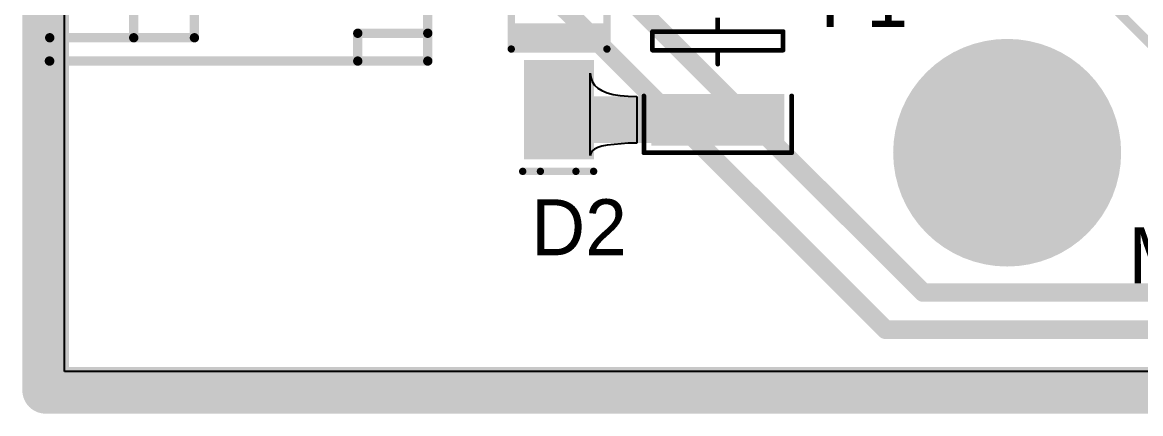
# Model space of a CAD drawing. Header units: millimetres. Extents: x -1 to 102, y -51 to 1.
# Drawn here: x -0.64 to 29.79, y -50.8 to -40.13 of the extents above; entities that cross this region are included whole.
import ezdxf

# ---------------------------------------------------------------- set-up
doc = ezdxf.new("R2010")
doc.units = ezdxf.units.MM
for name, color, linetype in [('BottomLayer', 5, 'Continuous'), ('InternalPlane1', 76, 'Continuous'), ('InternalPlane2', 16, 'Continuous'), ('Mechanical1', 6, 'Continuous'), ('MultiLayer', 9, 'Continuous'), ('TopLayer', 1, 'Continuous'), ('TopOverlay', 2, 'Continuous'), ('TopSolder', 216, 'Continuous')]:
    doc.layers.add(name, color=color, linetype=linetype)

msp = doc.modelspace()

# ---------------------------------------------------------------- linework, layer by layer
at = {"layer": 'BottomLayer', "const_width": 0.508}
for points in [[(13.462, -37.084), (23.876, -47.498)], [(12.192, -37.846), (22.86, -48.514)], [(23.876, -47.498), (42.714, -47.498)], [(22.86, -48.514), (44.577, -48.514)]]:
    msp.add_lwpolyline(points, dxfattribs=at)
at = {"layer": 'BottomLayer'}
for points, const_width in [([(24.662, -43.688, 1), (27.662, -43.688, 1)], 3), ([(23.749, -47.498, 1), (24.003, -47.498, 1)], 0.254), ([(23.749, -47.498, 1), (24.003, -47.498, 1)], 0.254), ([(22.733, -48.514, 1), (22.987, -48.514, 1)], 0.254), ([(22.733, -48.514, 1), (22.987, -48.514, 1)], 0.254)]:
    msp.add_lwpolyline(points, format="xyb", close=True, dxfattribs=dict(at, const_width=const_width))
at = {"layer": 'InternalPlane1'}
for p, q in [((0.51, -49.655), (0.51, -0.51)), ((99.49, -49.655), (0.51, -49.655))]:
    msp.add_line(p, q, dxfattribs=at)
at = {"layer": 'InternalPlane1', "const_width": 1.016}
for points in [[(0, -50.165), (0, 0)], [(0, -50.165), (100, -50.165)]]:
    msp.add_lwpolyline(points, dxfattribs=at)
at = {"layer": 'InternalPlane1'}
for points, const_width in [([(25.158, -43.688, 1), (27.166, -43.688, 1)], 2.008), ([(-0.254, -50.165, 1), (0.254, -50.165, 1)], 0.508), ([(-0.254, -50.165, 1), (0.254, -50.165, 1)], 0.508)]:
    msp.add_lwpolyline(points, format="xyb", close=True, dxfattribs=dict(at, const_width=const_width))
at = {"layer": 'InternalPlane2'}
for p, q in [((0.51, -49.655), (0.51, -0.51)), ((99.49, -49.655), (0.51, -49.655))]:
    msp.add_line(p, q, dxfattribs=at)
at = {"layer": 'InternalPlane2', "const_width": 1.016}
for points in [[(0, -50.165), (0, 0)], [(0, -50.165), (100, -50.165)]]:
    msp.add_lwpolyline(points, dxfattribs=at)
at = {"layer": 'InternalPlane2'}
for points, const_width in [([(25.158, -43.688, 1), (27.166, -43.688, 1)], 2.008), ([(-0.254, -50.165, 1), (0.254, -50.165, 1)], 0.508), ([(-0.254, -50.165, 1), (0.254, -50.165, 1)], 0.508)]:
    msp.add_lwpolyline(points, format="xyb", close=True, dxfattribs=dict(at, const_width=const_width))
at = {"layer": 'Mechanical1', "const_width": 1.27}
for points in [[(0, -50.165), (0, 0)], [(0, -50.165), (10.033, -50.165)], [(10.033, -50.165), (19.05, -50.165)], [(19.05, -50.165), (80.899, -50.165)]]:
    msp.add_lwpolyline(points, dxfattribs=at)
at = {"layer": 'Mechanical1', "const_width": 0.635}
for points in [[(-0.318, -50.165, 1), (0.318, -50.165, 1)], [(-0.318, -50.165, 1), (0.318, -50.165, 1)], [(9.716, -50.165, 1), (10.351, -50.165, 1)], [(9.716, -50.165, 1), (10.351, -50.165, 1)], [(18.733, -50.165, 1), (19.367, -50.165, 1)], [(18.733, -50.165, 1), (19.367, -50.165, 1)]]:
    msp.add_lwpolyline(points, format="xyb", close=True, dxfattribs=at)
at = {"layer": 'MultiLayer', "const_width": 3}
msp.add_lwpolyline([(24.662, -43.688, 1), (27.662, -43.688, 1)], format="xyb", close=True, dxfattribs=at)
at = {"layer": 'TopLayer'}
for p, q in [((14.817, -43.76), (14.817, -41.52)), ((14.817, -41.52), (14.83, -41.641)), ((14.83, -41.641), (14.868, -41.749)), ((14.868, -41.749), (14.931, -41.844)), ((14.931, -41.844), (15.02, -41.926)), ((15.02, -41.926), (15.134, -41.996)), ((15.134, -41.996), (15.274, -42.053)), ((15.274, -42.053), (15.439, -42.098)), ((15.439, -42.098), (15.63, -42.13)), ((15.63, -42.13), (15.846, -42.149)), ((15.846, -42.149), (16.087, -42.155)), ((16.087, -42.155), (16.087, -43.425)), ((15.134, -43.509), (15.02, -43.546)), ((15.274, -43.479), (15.134, -43.509)), ((15.846, -43.428), (15.274, -43.479)), ((16.087, -43.425), (15.846, -43.428)), ((14.83, -43.696), (14.817, -43.76)), ((14.868, -43.639), (14.83, -43.696)), ((14.931, -43.589), (14.868, -43.639)), ((15.02, -43.546), (14.931, -43.589))]:
    msp.add_line(p, q, dxfattribs=at)
for points, const_width in [([(28.702, -39.37), (30.607, -41.275)], 0.254), ([(13.97, -42.575), (13.97, -42.513)], 1.27), ([(13.97, -42.575), (14.185, -42.79)], 1.27), ([(14.185, -42.79), (18.288, -42.79)], 1.27)]:
    msp.add_lwpolyline(points, dxfattribs=dict(at, const_width=const_width))
for points, const_width in [([(24.662, -43.688, 1), (27.662, -43.688, 1)], 3), ([(13.652, -42.513, 1), (14.287, -42.513, 1)], 0.635), ([(13.652, -42.575, 1), (14.287, -42.575, 1)], 0.635), ([(13.652, -42.575, 1), (14.287, -42.575, 1)], 0.635), ([(13.868, -42.79, 1), (14.503, -42.79, 1)], 0.635), ([(13.868, -42.79, 1), (14.503, -42.79, 1)], 0.635), ([(17.971, -42.79, 1), (18.605, -42.79, 1)], 0.635)]:
    msp.add_lwpolyline(points, format="xyb", close=True, dxfattribs=dict(at, const_width=const_width))
for points in [[(14.82, -43.763), (14.82, -41.263), (13.12, -43.763), (13.12, -41.263)], [(19.998, -43.39), (19.998, -42.19), (16.578, -43.39), (16.578, -42.19)]]:
    msp.add_solid(points, dxfattribs=at)
at = {"layer": 'TopOverlay'}
for points, const_width in [([(0.1, -41.19), (0.1, -8.81)], 0.254), ([(10.397, -41.19), (10.397, -8.81)], 0.254), ([(12.668, -40.863), (12.668, -38.363)], 0.2), ([(15.272, -40.863), (15.272, -38.363)], 0.2), ([(2.396, -40.555), (2.396, -39.158)], 0.254), ([(4.047, -40.555), (4.047, -39.158)], 0.254), ([(18.288, -40.386), (18.288, -40.005)], 0.127), ([(0.11, -40.555), (4.047, -40.555)], 0.254), ([(8.492, -41.19), (8.492, -40.433)], 0.254), ([(8.492, -40.433), (10.397, -40.433)], 0.254), ([(16.51, -40.386), (20.066, -40.386)], 0.127), ([(16.51, -40.894), (16.51, -40.386)], 0.127), ([(20.066, -40.894), (20.066, -40.386)], 0.127), ([(12.668, -40.863), (15.272, -40.863)], 0.2), ([(0.11, -41.19), (10.397, -41.19)], 0.254), ([(16.51, -40.894), (20.066, -40.894)], 0.127), ([(18.288, -41.275), (18.288, -40.894)], 0.127), ([(16.278, -43.69), (16.278, -42.14)], 0.127), ([(20.298, -43.69), (20.298, -42.14)], 0.127), ([(16.278, -43.69), (20.298, -43.69)], 0.127), ([(12.979, -44.196), (13.462, -44.196)], 0.2), ([(13.462, -44.196), (14.427, -44.196)], 0.2), ([(14.427, -44.196), (14.91, -44.196)], 0.2)]:
    msp.add_lwpolyline(points, dxfattribs=dict(at, const_width=const_width))
for points, const_width in [([(0.046, -40.555, 1), (0.173, -40.555, 1)], 0.127), ([(2.332, -40.555, 1), (2.459, -40.555, 1)], 0.127), ([(3.983, -40.555, 1), (4.11, -40.555, 1)], 0.127), ([(3.983, -40.555, 1), (4.11, -40.555, 1)], 0.127), ([(8.428, -40.433, 1), (8.555, -40.433, 1)], 0.127), ([(8.428, -40.433, 1), (8.555, -40.433, 1)], 0.127), ([(10.333, -40.433, 1), (10.46, -40.433, 1)], 0.127), ([(16.478, -40.386, 1), (16.542, -40.386, 1)], 0.0635), ([(16.478, -40.386, 1), (16.542, -40.386, 1)], 0.0635), ([(18.256, -40.386, 1), (18.32, -40.386, 1)], 0.0635), ([(20.034, -40.386, 1), (20.098, -40.386, 1)], 0.0635), ([(20.034, -40.386, 1), (20.098, -40.386, 1)], 0.0635), ([(12.618, -40.863, 1), (12.718, -40.863, 1)], 0.1), ([(12.618, -40.863, 1), (12.718, -40.863, 1)], 0.1), ([(15.222, -40.863, 1), (15.322, -40.863, 1)], 0.1), ([(15.222, -40.863, 1), (15.322, -40.863, 1)], 0.1), ([(0.037, -41.19, 1), (0.164, -41.19, 1)], 0.127), ([(0.046, -41.19, 1), (0.173, -41.19, 1)], 0.127), ([(8.428, -41.19, 1), (8.555, -41.19, 1)], 0.127), ([(10.333, -41.19, 1), (10.46, -41.19, 1)], 0.127), ([(10.333, -41.19, 1), (10.46, -41.19, 1)], 0.127), ([(16.478, -40.894, 1), (16.542, -40.894, 1)], 0.0635), ([(16.478, -40.894, 1), (16.542, -40.894, 1)], 0.0635), ([(18.256, -40.894, 1), (18.32, -40.894, 1)], 0.0635), ([(20.034, -40.894, 1), (20.098, -40.894, 1)], 0.0635), ([(20.034, -40.894, 1), (20.098, -40.894, 1)], 0.0635), ([(18.256, -41.275, 1), (18.32, -41.275, 1)], 0.0635), ([(16.246, -42.14, 1), (16.31, -42.14, 1)], 0.0635), ([(20.266, -42.14, 1), (20.33, -42.14, 1)], 0.0635), ([(16.246, -43.69, 1), (16.31, -43.69, 1)], 0.0635), ([(16.246, -43.69, 1), (16.31, -43.69, 1)], 0.0635), ([(20.266, -43.69, 1), (20.33, -43.69, 1)], 0.0635), ([(20.266, -43.69, 1), (20.33, -43.69, 1)], 0.0635), ([(12.929, -44.196, 1), (13.029, -44.196, 1)], 0.1), ([(13.412, -44.196, 1), (13.512, -44.196, 1)], 0.1), ([(13.412, -44.196, 1), (13.512, -44.196, 1)], 0.1), ([(14.377, -44.196, 1), (14.477, -44.196, 1)], 0.1), ([(14.377, -44.196, 1), (14.477, -44.196, 1)], 0.1), ([(14.86, -44.196, 1), (14.96, -44.196, 1)], 0.1)]:
    msp.add_lwpolyline(points, format="xyb", close=True, dxfattribs=dict(at, const_width=const_width))
msp.add_solid([(12.7, -40.163), (12.7, -40.863), (15.305, -40.163), (15.305, -40.863)], dxfattribs=at)
at = {"layer": 'TopSolder', "const_width": 3.102}
msp.add_lwpolyline([(24.611, -43.688, 1), (27.713, -43.688, 1)], format="xyb", close=True, dxfattribs=at)
at = {"layer": 'TopSolder'}
for points in [[(14.922, -43.865), (14.922, -41.161), (13.018, -43.865), (13.018, -41.161)], [(20.1, -43.492), (20.1, -42.088), (16.476, -43.492), (16.476, -42.088)]]:
    msp.add_solid(points, dxfattribs=at)

# ---------------------------------------------------------------- texts
at = {"layer": 'TopOverlay'}
for s, p in [('F1', (21.082, -40.259)), ('D2', (13.208, -46.482)), ('M2', (29.464, -47.244))]:
    msp.add_text(s, height=1.524, dxfattribs=at).set_placement(p)

doc.saveas('drawing.dxf')
